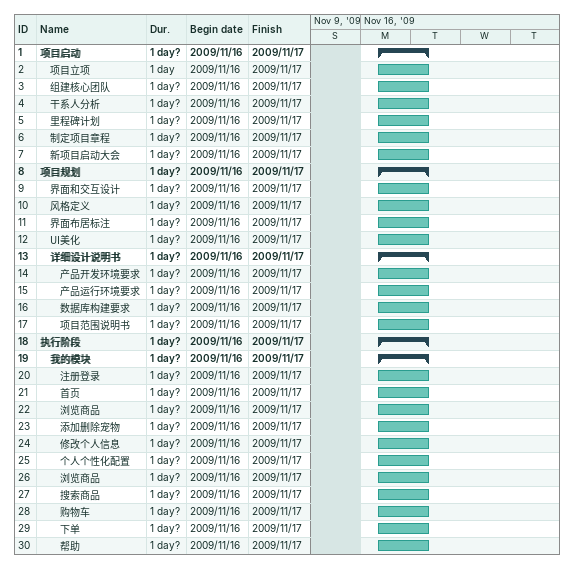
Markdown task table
| ID | Level | Task | Duration | Start | Finish |
|---|---|---|---|---|---|
| 1 | 1 | **项目启动** | 1d? | 2009-11-16 | 2009-11-17 |
| 2 | 2 | 项目立项 | 1d | 2009-11-16 | 2009-11-17 |
| 3 | 2 | 组建核心团队 | 1d? | 2009-11-16 | 2009-11-17 |
| 4 | 2 | 干系人分析 | 1d? | 2009-11-16 | 2009-11-17 |
| 5 | 2 | 里程碑计划 | 1d? | 2009-11-16 | 2009-11-17 |
| 6 | 2 | 制定项目章程 | 1d? | 2009-11-16 | 2009-11-17 |
| 7 | 2 | 新项目启动大会 | 1d? | 2009-11-16 | 2009-11-17 |
| 8 | 1 | **项目规划** | 1d? | 2009-11-16 | 2009-11-17 |
| 9 | 2 | 界面和交互设计 | 1d? | 2009-11-16 | 2009-11-17 |
| 10 | 2 | 风格定义 | 1d? | 2009-11-16 | 2009-11-17 |
| 11 | 2 | 界面布居标注 | 1d? | 2009-11-16 | 2009-11-17 |
| 12 | 2 | UI美化 | 1d? | 2009-11-16 | 2009-11-17 |
| 13 | 2 | **详细设计说明书** | 1d? | 2009-11-16 | 2009-11-17 |
| 14 | 3 | 产品开发环境要求 | 1d? | 2009-11-16 | 2009-11-17 |
| 15 | 3 | 产品运行环境要求 | 1d? | 2009-11-16 | 2009-11-17 |
| 16 | 3 | 数据库构建要求 | 1d? | 2009-11-16 | 2009-11-17 |
| 17 | 3 | 项目范围说明书 | 1d? | 2009-11-16 | 2009-11-17 |
| 18 | 1 | **执行阶段** | 1d? | 2009-11-16 | 2009-11-17 |
| 19 | 2 | **我的模块** | 1d? | 2009-11-16 | 2009-11-17 |
| 20 | 3 | 注册登录 | 1d? | 2009-11-16 | 2009-11-17 |
| 21 | 3 | 首页 | 1d? | 2009-11-16 | 2009-11-17 |
| 22 | 3 | 浏览商品 | 1d? | 2009-11-16 | 2009-11-17 |
| 23 | 3 | 添加删除宠物 | 1d? | 2009-11-16 | 2009-11-17 |
| 24 | 3 | 修改个人信息 | 1d? | 2009-11-16 | 2009-11-17 |
| 25 | 3 | 个人个性化配置 | 1d? | 2009-11-16 | 2009-11-17 |
| 26 | 3 | 浏览商品 | 1d? | 2009-11-16 | 2009-11-17 |
| 27 | 3 | 搜索商品 | 1d? | 2009-11-16 | 2009-11-17 |
| 28 | 3 | 购物车 | 1d? | 2009-11-16 | 2009-11-17 |
| 29 | 3 | 下单 | 1d? | 2009-11-16 | 2009-11-17 |
| 30 | 3 | 帮助 | 1d? | 2009-11-16 | 2009-11-17 |
